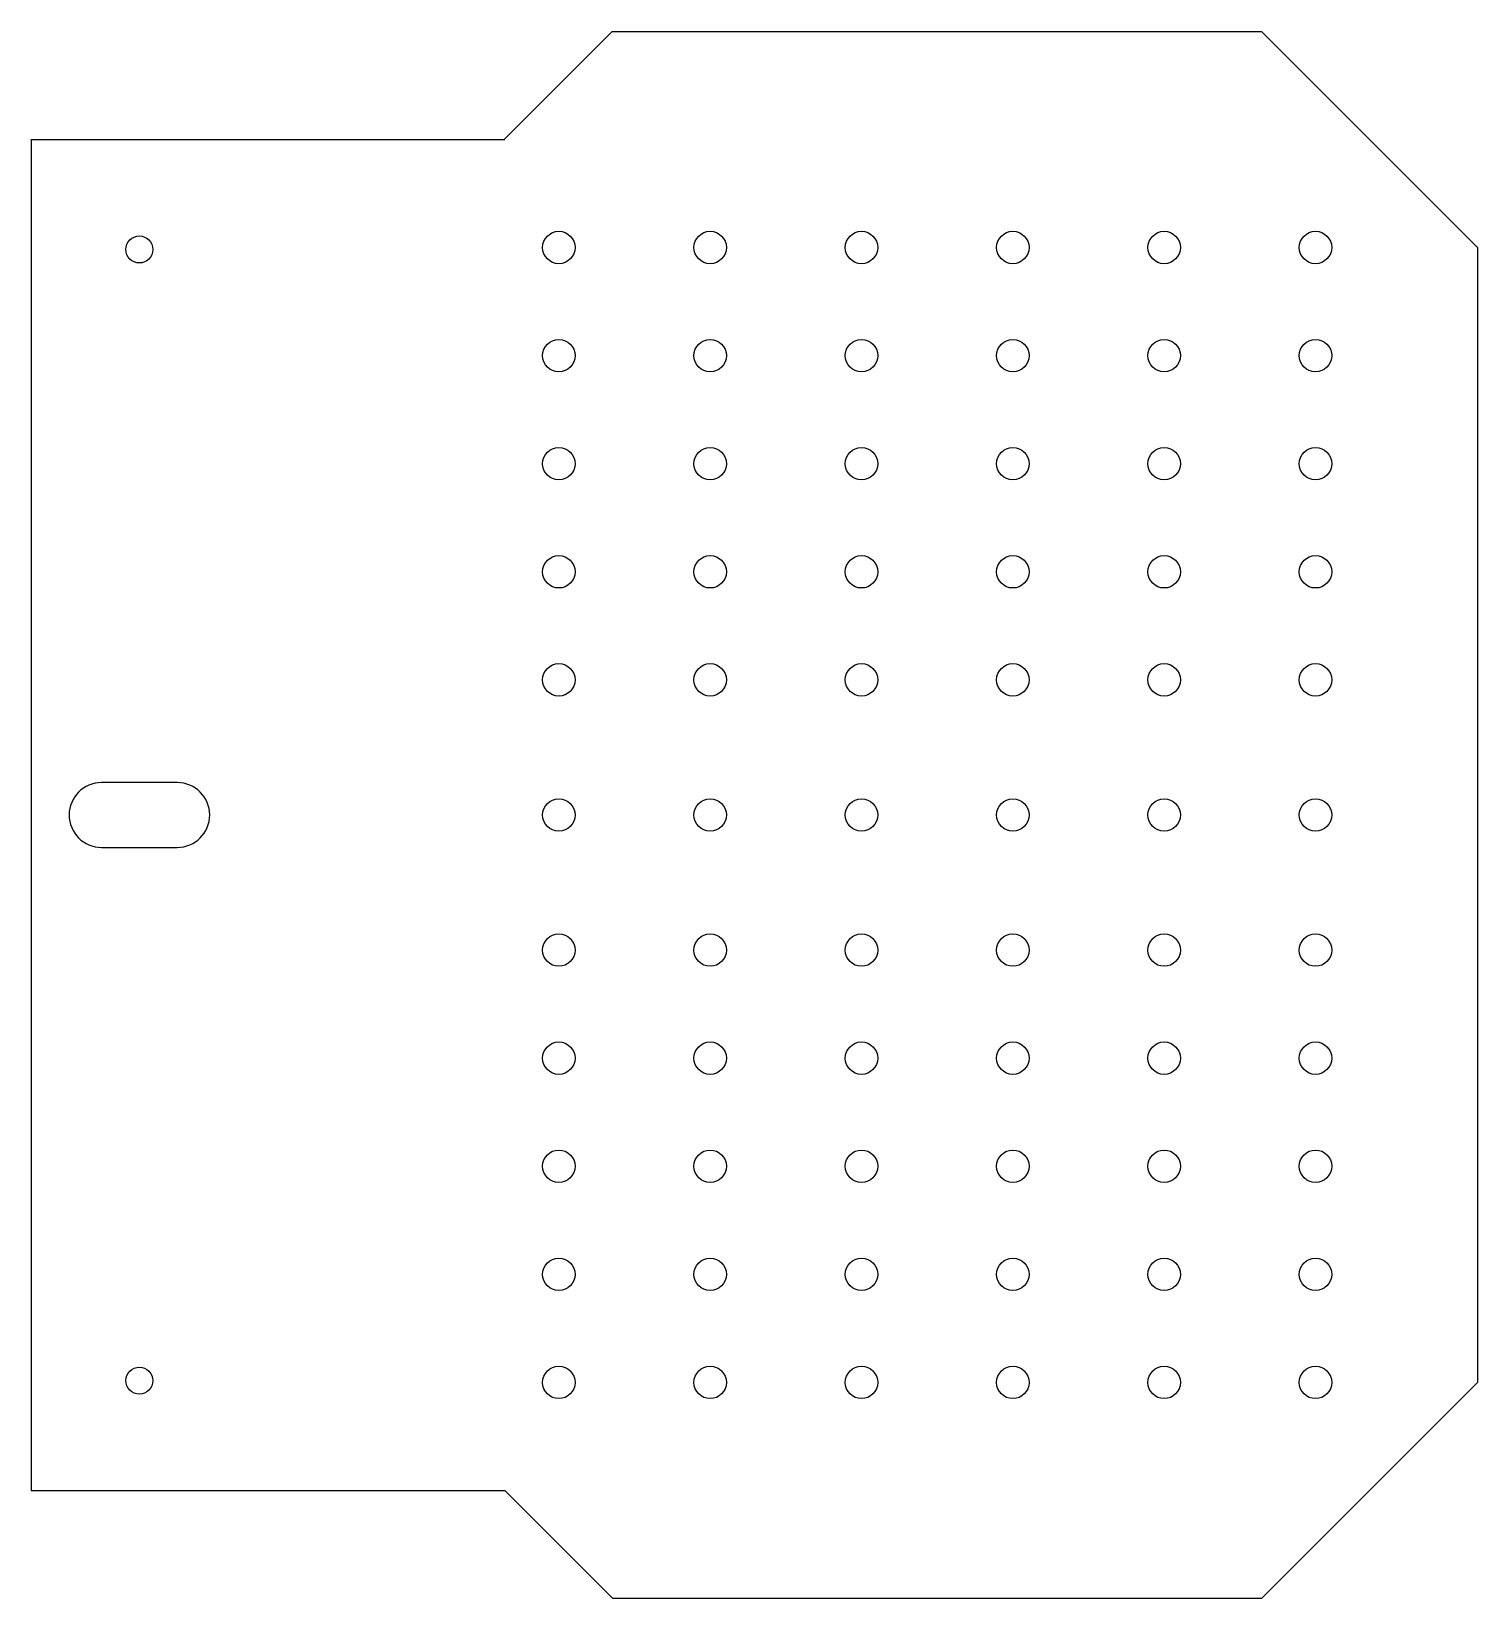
# Model space of a CAD drawing. Header units: millimetres. Extents: x 62 to 196, y 46 to 191.
import ezdxf

# ---------------------------------------------------------------- set-up
doc = ezdxf.new("R2010")
doc.units = ezdxf.units.MM
doc.layers.add('C05262-A', color=7, linetype='Continuous')

msp = doc.modelspace()

# ---------------------------------------------------------------- linework, layer by layer
at = {"layer": 'C05262-A', "color": 7, "linetype": 'Continuous'}
for p, q in [((116.21, 191.21), (106.21, 181.21)), ((116.21, 191.21), (176.27, 191.21)), ((176.27, 191.21), (186.27, 181.21)), ((62.47, 181.21), (81.87, 181.21)), ((62.47, 181.21), (62.47, 56.21)), ((81.87, 181.21), (81.88, 181.21)), ((81.88, 181.21), (106.27, 181.21)), ((106.21, 181.21), (106.28, 181.21)), ((106.28, 181.21), (106.27, 181.21)), ((106.28, 181.21), (106.28, 181.21)), ((186.27, 181.21), (186.27, 181.21)), ((186.28, 181.21), (186.27, 181.21)), ((186.27, 181.21), (186.27, 181.21)), ((186.28, 181.21), (196.27, 171.21)), ((196.27, 171.21), (196.27, 66.21)), ((75.97, 121.71), (68.97, 121.71)), ((68.97, 115.71), (75.97, 115.71)), ((186.28, 56.21), (196.27, 66.21)), ((62.47, 56.21), (81.87, 56.21)), ((81.88, 56.21), (81.87, 56.21)), ((81.88, 56.21), (106.27, 56.21)), ((106.27, 56.21), (106.28, 56.21)), ((106.28, 56.21), (106.28, 56.2)), ((116.27, 46.21), (106.28, 56.2)), ((106.28, 56.2), (106.28, 56.2)), ((176.27, 46.21), (186.27, 56.2)), ((186.27, 56.21), (186.27, 56.21)), ((186.27, 56.21), (186.28, 56.21)), ((186.27, 56.2), (186.27, 56.21)), ((176.27, 46.21), (116.27, 46.21))]:
    msp.add_line(p, q, dxfattribs=at)
for centre, radius in [((111.27, 171.21), 1.5), ((125.27, 171.21), 1.5), ((139.27, 171.21), 1.5), ((153.27, 171.21), 1.5), ((167.27, 171.21), 1.5), ((181.27, 171.21), 1.5), ((72.47, 171.03), 1.25), ((111.27, 161.21), 1.5), ((125.27, 161.21), 1.5), ((139.27, 161.21), 1.5), ((153.27, 161.21), 1.5), ((167.27, 161.21), 1.5), ((181.27, 161.21), 1.5), ((111.27, 151.21), 1.5), ((125.27, 151.21), 1.5), ((139.27, 151.21), 1.5), ((153.27, 151.21), 1.5), ((167.27, 151.21), 1.5), ((181.27, 151.21), 1.5), ((111.27, 141.21), 1.5), ((125.27, 141.21), 1.5), ((139.27, 141.21), 1.5), ((153.27, 141.21), 1.5), ((167.27, 141.21), 1.5), ((181.27, 141.21), 1.5), ((111.27, 131.21), 1.5), ((125.27, 131.21), 1.5), ((139.27, 131.21), 1.5), ((153.27, 131.21), 1.5), ((167.27, 131.21), 1.5), ((181.27, 131.21), 1.5), ((111.27, 118.71), 1.5), ((125.27, 118.71), 1.5), ((139.27, 118.71), 1.5), ((153.27, 118.71), 1.5), ((167.27, 118.71), 1.5), ((181.27, 118.71), 1.5), ((111.27, 106.21), 1.5), ((125.27, 106.21), 1.5), ((139.27, 106.21), 1.5), ((153.27, 106.21), 1.5), ((167.27, 106.21), 1.5), ((181.27, 106.21), 1.5), ((111.27, 96.21), 1.5), ((125.27, 96.21), 1.5), ((139.27, 96.21), 1.5), ((153.27, 96.21), 1.5), ((167.27, 96.21), 1.5), ((181.27, 96.21), 1.5), ((111.27, 86.21), 1.5), ((125.27, 86.21), 1.5), ((139.27, 86.21), 1.5), ((153.27, 86.21), 1.5), ((167.27, 86.21), 1.5), ((181.27, 86.21), 1.5), ((111.27, 76.21), 1.5), ((125.27, 76.21), 1.5), ((139.27, 76.21), 1.5), ((153.27, 76.21), 1.5), ((167.27, 76.21), 1.5), ((181.27, 76.21), 1.5), ((72.47, 66.38), 1.25), ((111.27, 66.21), 1.5), ((125.27, 66.21), 1.5), ((139.27, 66.21), 1.5), ((153.27, 66.21), 1.5), ((167.27, 66.21), 1.5), ((181.27, 66.21), 1.5)]:
    msp.add_circle(centre, radius, dxfattribs=at)
for centre, start, end in [((68.97, 118.71), 90, 270), ((75.97, 118.71), 270, 90)]:
    msp.add_arc(centre, 3, start, end, dxfattribs=at)

doc.saveas('drawing.dxf')
